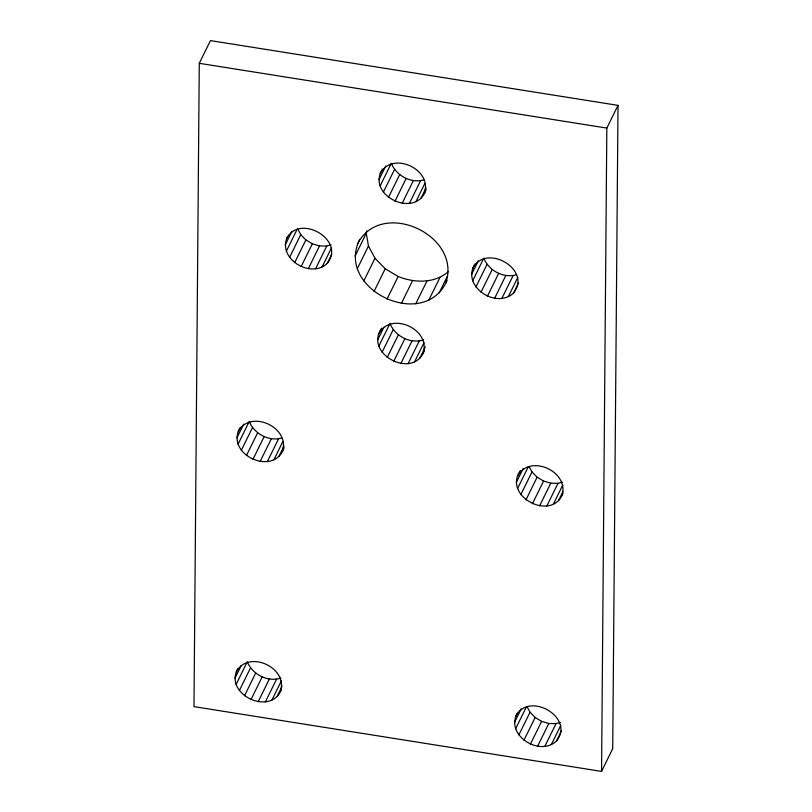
<?xml version="1.0" encoding="UTF-8"?>
<svg xmlns="http://www.w3.org/2000/svg" width="812" height="812" viewBox="0 0 812 812"><rect width="100%" height="100%" fill="white"/><g stroke="black" fill="none" stroke-linecap="round" stroke-linejoin="round"><path stroke-width="1.22" d="M199.275 63.316L193.987 706.633L601.55 771.4L612.725 748.684L618.013 105.367L210.45 40.6L199.275 63.316L606.828 128.083L618.013 105.367M601.55 771.4L606.828 128.083M284.068 447.757C274.131 477.73 223.736 453.746 240.433 427.213M286.423 238.901C299.283 212.906 346.064 239.956 327.266 263.372C310.661 279.226 276.76 258.399 287.539 236.627M281.541 689.205C271.249 717.037 223.148 694.138 237.906 668.652M282.393 451.167C290.523 427.213 249.934 408.791 238.2 431.751M446.986 280.556C424.605 332.149 334.686 289.194 359.716 239.449M355.098 256.013L366.273 233.298L366.75 230.892M426.107 189.612C416.17 219.575 365.765 195.59 382.472 169.058M280.424 691.469C288.544 667.515 247.964 649.092 236.221 672.052M424.229 350.946C413.166 380.036 363.39 353.717 381.711 328.129M424.432 193.023C432.563 169.058 391.973 150.636 380.239 173.606M423.113 353.22C431.243 329.266 390.653 310.844 378.92 333.803M445.869 282.83C461.987 234.922 381.092 197.854 357.483 243.996M472.736 268.508C485.596 242.514 532.378 269.564 513.58 292.98C496.081 309.717 460.881 285.844 474.969 263.961M562.98 493.31C551.906 522.4 502.131 496.071 520.462 470.483M515.691 716.468C528.551 690.474 575.332 717.524 556.535 740.94C539.513 757.241 504.871 734.89 517.366 713.058M561.863 495.584C569.983 471.63 529.404 453.197 517.67 476.167M285.235 244.909L291.934 231.278M286.321 251.273L296.938 229.694M289.579 257.384L300.765 234.668L297.496 228.558M294.695 262.631L305.88 239.916L300.765 234.668M301.171 266.509L312.346 243.793L319.532 245.914L326.739 246.087L331.083 244.869M308.357 268.63L319.532 245.914M315.563 268.792L326.739 246.087M237.013 437.759L243.712 424.128M322.08 266.986L331.58 247.68M238.099 444.123L249.274 421.408C254.126 433.77 268.884 441.789 281.774 438.023M327.266 263.372L331.732 254.288M241.357 450.234L252.542 427.518M379.042 179.614L385.751 165.983M246.472 455.481L257.648 432.766M380.138 185.978L391.313 163.263C396.165 175.625 410.923 183.634 423.813 179.878M383.396 192.089L394.571 169.373M252.948 459.359L264.123 436.643M388.512 197.336L399.687 174.621M260.134 461.48L271.309 438.774M357.28 268.752L368.455 246.036L366.273 233.298M394.977 201.214L406.162 178.498M267.341 461.652L278.516 438.937M273.857 459.836L282.799 441.667M363.796 280.962L374.982 258.246L368.455 246.036M402.173 203.335L413.349 180.619M279.044 456.222L284.068 446.001M409.38 203.497L420.555 180.782M415.886 201.691L424.828 183.512M374.038 291.467L385.213 268.752L374.982 258.246M421.083 198.077L426.107 187.856M386.969 299.212L398.144 276.496C414.242 283.002 434.552 283.733 448.265 271.675M377.732 339.812L383.873 327.317M378.818 346.186L389.993 323.47C394.977 336.198 410.456 344.237 423.58 339.781M401.351 303.465L412.526 280.749M382.076 352.286L393.262 329.57M387.192 357.544L398.377 334.828M415.754 303.789L426.929 281.074M235.033 678.061L241.184 665.566M393.668 361.411L404.843 338.705M236.119 684.435L247.305 661.719C252.278 674.447 267.767 682.486 280.881 678.03M428.787 300.166L439.962 277.45M239.388 690.545L250.563 667.829M400.854 363.543L412.029 340.827M439.17 292.939L447.544 275.907M244.503 695.793L255.678 673.077M408.06 363.705L419.236 340.989M414.577 361.888L424.077 342.583M250.969 699.67L262.144 676.954M419.763 358.275L425.356 346.917M258.155 701.791L269.34 679.076M471.539 274.517L478.248 260.885M265.362 701.954L276.537 679.238M472.635 280.881L483.81 258.165C488.662 270.528 503.42 278.546 516.31 274.781M271.878 700.137L281.378 680.832M475.893 286.991L487.068 264.276M277.065 696.534L282.099 686.313M481.008 292.239L492.184 269.523M487.474 296.116L498.659 273.4M494.67 298.237L505.846 275.532M501.877 298.41L513.052 275.694M508.383 296.593L517.883 277.288M513.58 292.98L518.604 282.759M516.473 482.176L523.182 468.544M517.569 488.54L528.186 466.961M520.827 494.65L532.002 471.934L529.282 466.849M525.943 499.898L537.118 477.182L532.002 471.934M532.408 503.775L543.583 481.059L550.78 483.181L557.976 483.343L562.32 482.135M539.604 505.896L550.78 483.181M546.801 506.059L557.976 483.343M553.317 504.252L562.817 484.937M558.504 500.639L562.98 491.554M514.503 722.477L521.202 708.846M515.59 728.841L526.206 707.262M518.848 734.951L530.033 712.236L527.313 707.15M523.963 740.199L535.149 717.483L530.033 712.236M530.439 744.076L541.614 721.361L548.8 723.492L556.007 723.654L560.351 722.447M537.625 746.208L548.8 723.492M544.832 746.37L556.007 723.654M551.348 744.553L560.848 725.248M556.535 740.94L561.559 730.719M385.213 268.752L398.144 276.496M305.88 239.916L312.346 243.793M537.118 477.182L543.583 481.059M535.149 717.483L541.614 721.361"/></g></svg>
